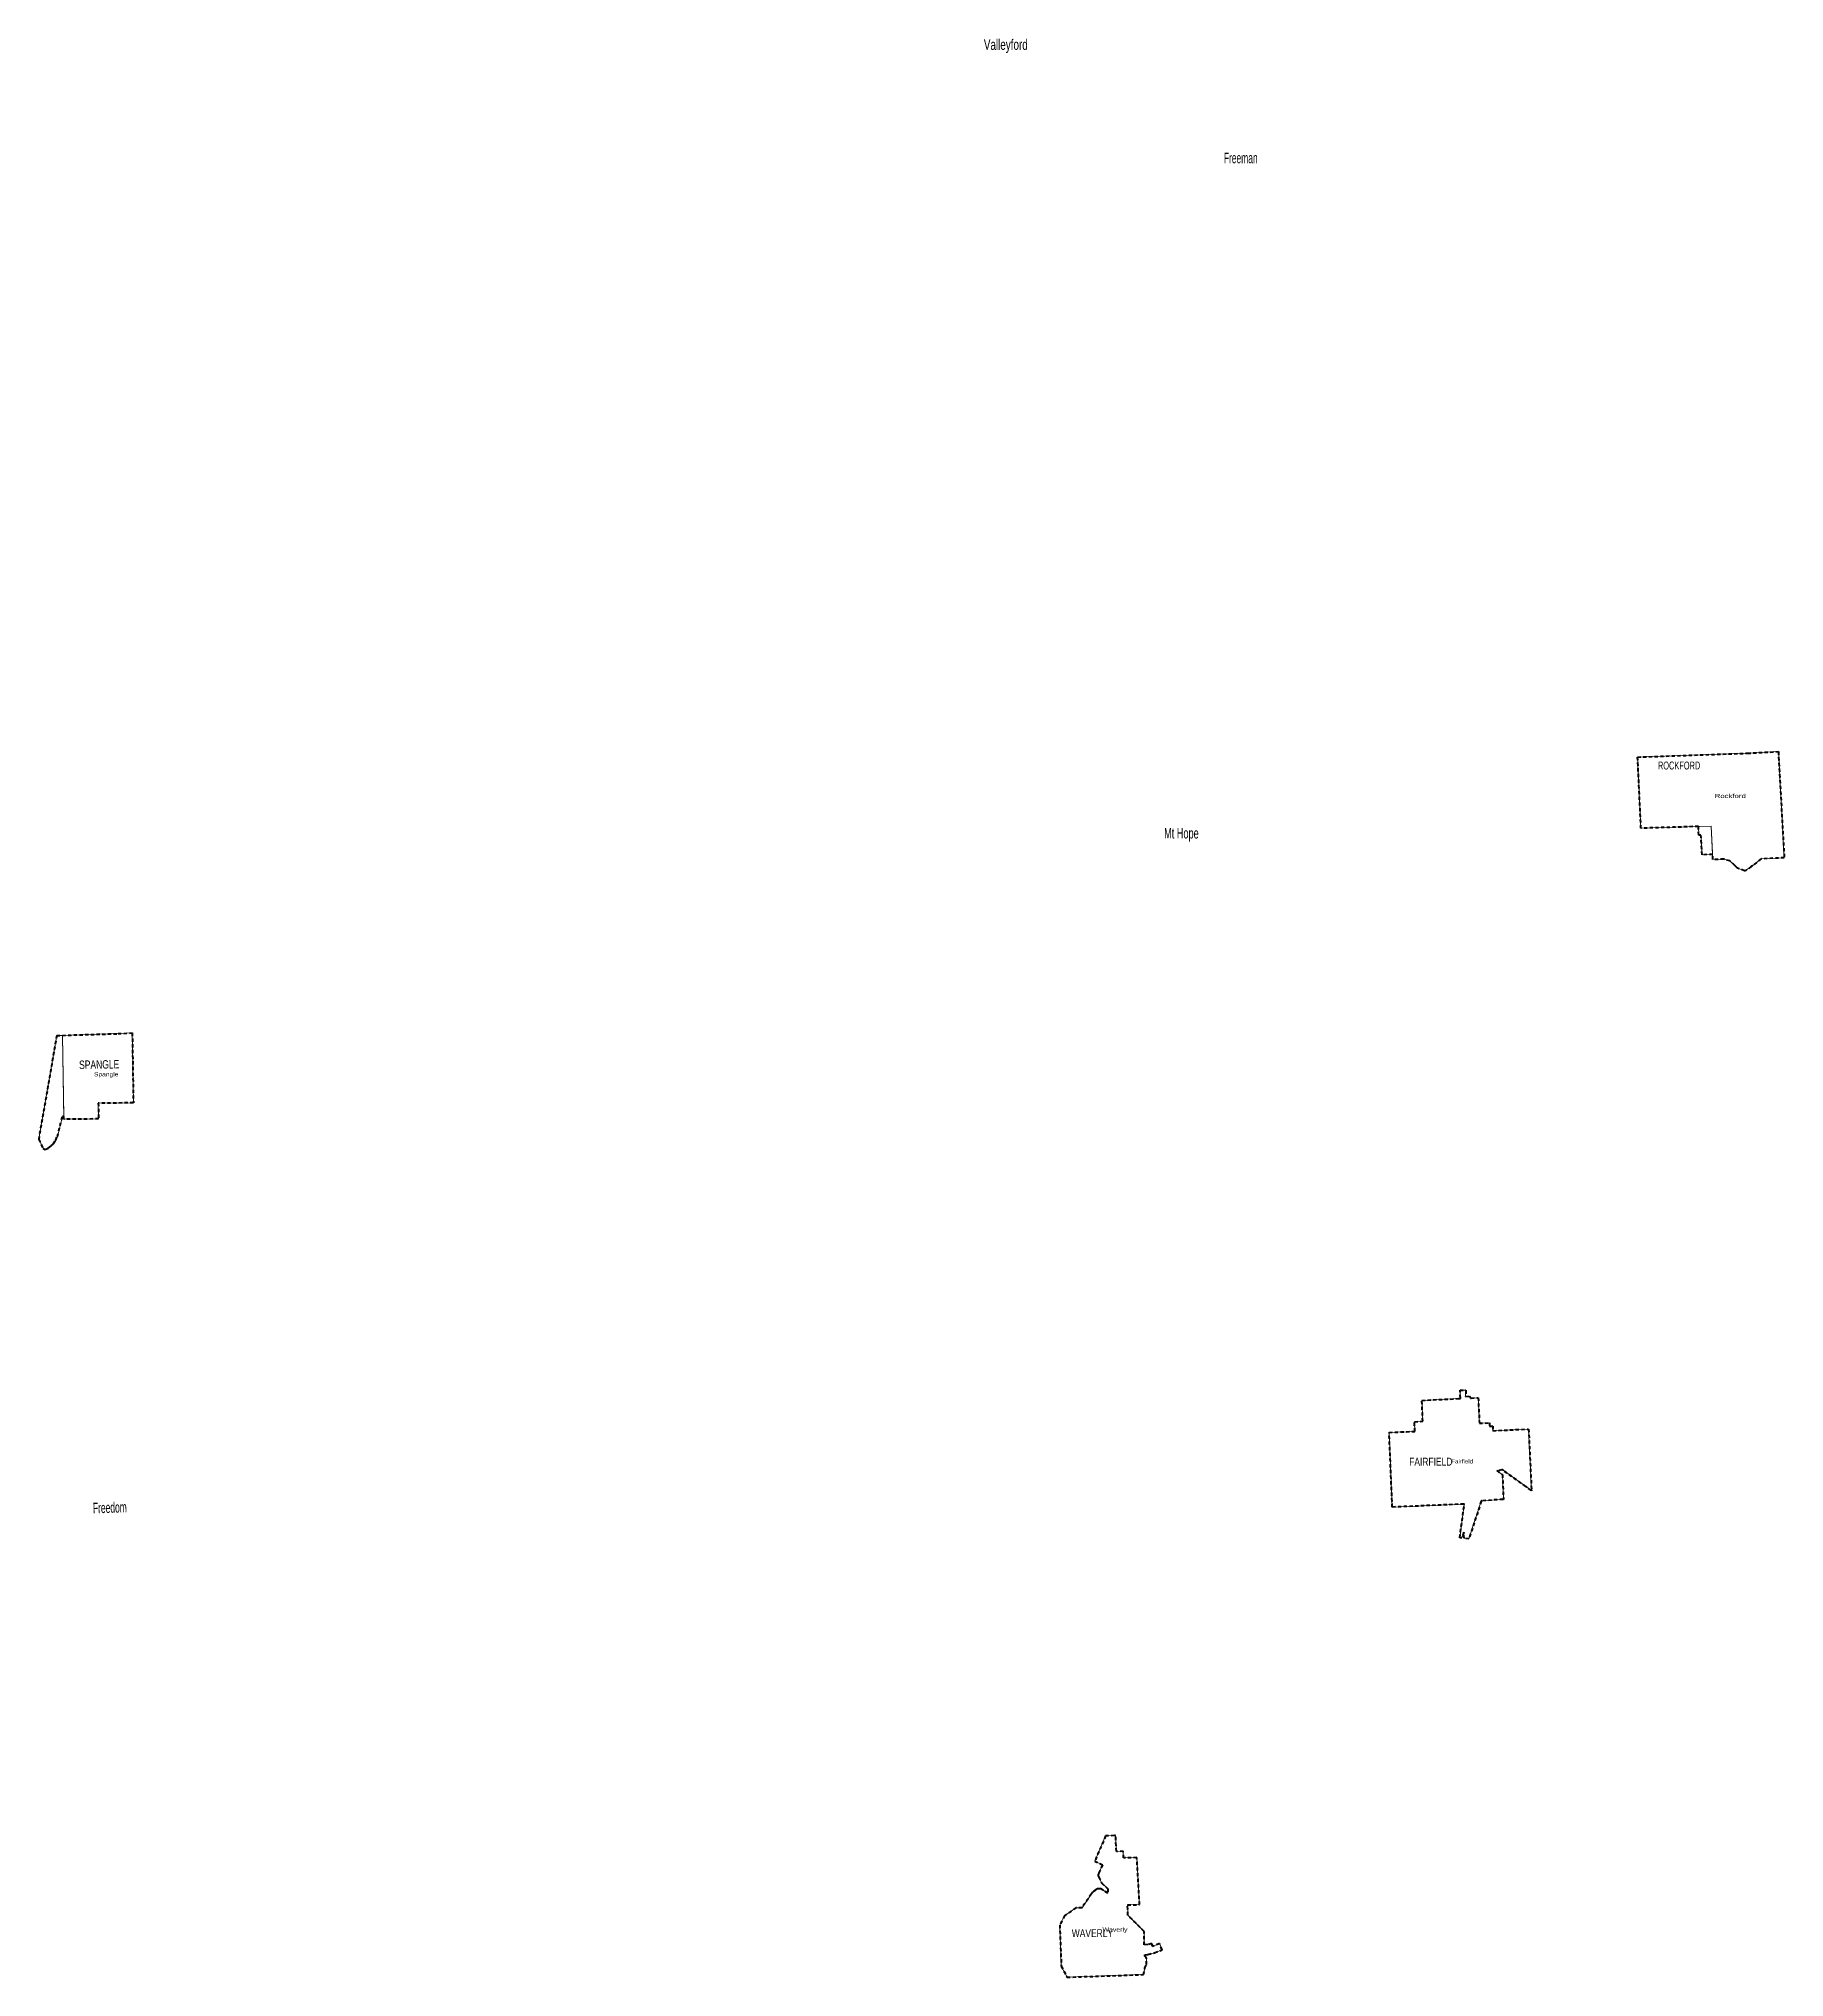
# Model space of a CAD drawing. Header units: feet. Extents: x -903180 to 1023491, y -707744 to 564635.
# Drawn here: x 898965 to 965246, y -41890 to 31723 of the extents above; entities that cross this region are included whole.
import ezdxf

# ---------------------------------------------------------------- set-up
doc = ezdxf.new("R2010")
doc.units = ezdxf.units.FT
doc.header["$LTSCALE"] = 80
doc.linetypes.add('SHORT_DASHED', pattern=[2.7, 1.5, -1.2])
doc.layers.add('13', color=7, linetype='SHORT_DASHED', lineweight=40)
doc.layers.add('58', color=7, linetype='Continuous', lineweight=13)
for name, color, linetype in [('14', 7, 'Continuous'), ('16', 7, 'Continuous'), ('36', 7, 'Continuous')]:
    doc.layers.add(name, color=color, linetype=linetype)

msp = doc.modelspace()

# ---------------------------------------------------------------- linework, layer by layer
at = {"layer": '13'}
for p, q in [((899648.39, -6127.8), (898964.99, -10051.65)), ((899912.38, -9203.78), (899864.13, -9203.49)), ((898964.99, -10051.65), (898971.02, -10070.83))]:
    msp.add_line(p, q, dxfattribs=at)
for points in [[(963756.41, 119.94), (963736.99, 128.15), (963471.03, 229.98), (963367.7, 334.16), (963180.75, 507.14), (962951.72, 564.89), (962537.86, 559.9), (962526.79, 747.79), (962126.97, 735.98), (962082.06, 1484.63), (962002.07, 1483.6), (961986.51, 1810.15), (959806.57, 1742.76), (959677.8, 4445.11), (963811.87, 4590.86), (963828.16, 4591.44), (963851.87, 4592.67), (965021.98, 4653.54), (965245.59, 622.18), (964367.57, 579.05), (964035.3, 316.93), (964014.32, 300.37), (963995.3, 287.07), (963776.99, 134.34)], [(953271.97, -25244.95), (953087.16, -25221), (953076.11, -24994.39), (953001.49, -25209.26), (952922.61, -25198.98), (953097.91, -23939.34), (953100.7, -23919.24), (953078.46, -23920.2), (950362.25, -24037.51), (950243.14, -21200.39), (951217.28, -21160.32), (951206.23, -20792.77), (951519.89, -20778.95), (951486.05, -19982.37), (952877.76, -19916.74), (952931.31, -19914.51), (952952.7, -19913.62), (952951.65, -19893.68), (952938.51, -19643.65), (952936.73, -19601.28), (953136.4, -19592.97), (953157.48, -19592.1), (953156.66, -19612.14), (953147.66, -19830.45), (953295.97, -19825.33), (953323.93, -19877.76), (953334.59, -19897.74), (953354.07, -19896.93), (953625.02, -19885.65), (953670.62, -20853.59), (954052.17, -20835.61), (954058.28, -20965.4), (954175.6, -20959.87), (954183.9, -21136.02), (955539.69, -21072.1), (955649.03, -23391.43), (955650.04, -23412.93), (955627.99, -23396.81), (955470.29, -23281.49), (955448.62, -23265.65), (955430.29, -23252.57), (954567.17, -22636.52), (954548.35, -22623.09), (954527.17, -22625.92), (954328.56, -22652.43), (954548.63, -22807.91), (954583.91, -23723.76), (954584.72, -23744.8), (954564.68, -23746.03), (953763.98, -23795.3), (953749.77, -23796.17), (953743.05, -23816.53)], [(937793.95, -41464.07), (938013.29, -41889.59), (940919.46, -41790.11), (940966.93, -41538.48), (941026.68, -41405.51), (941026.54, -41169.94), (940961.47, -41091.67), (940965.47, -41033.14), (941085.73, -41020.88), (941331.16, -40963.98), (941618.7, -40845.2), (941518.11, -40613.14), (941256.35, -40720.95), (941232.48, -40613.06), (941090.82, -40646.2), (940936.11, -40660.99), (940940.55, -40148.5), (940325.92, -39531.21), (940311.27, -39146.18), (940768.71, -39130.61), (940660.43, -37348.69), (940158.94, -37359.58), (940146.53, -37108.28), (939883.99, -37114.47), (939857.39, -36510.47), (939808.07, -36512.54), (939476.18, -36524.93), (939061.63, -37485.05), (939356.84, -37620.63), (939213.73, -37939.85), (939204.68, -37960.04), (939199.49, -37979.85), (939196.91, -37995.72), (939195.88, -38013.87), (939196.75, -38032.03), (939199.15, -38047.59), (939204.11, -38067.45), (939214.08, -38087.59), (939324.09, -38309.92), (939494.55, -38469.06), (939556.74, -38528.15), (939561.81, -38695.27), (939357.89, -38564.61), (939337.84, -38551.77), (939317.89, -38543.37), (939314.83, -38542.08), (939290.31, -38534.62), (939265.15, -38529.77), (939239.61, -38527.57), (939213.99, -38528.06), (939188.56, -38531.22), (939163.6, -38537.02), (939159.38, -38538.48), (939142.04, -38544.48), (939119.38, -38559.14), (939086.77, -38580.24), (939031.47, -38624.35), (938981.07, -38674.01), (938936.15, -38728.66), (938580.88, -39248.13), (938350.8, -39254.32), (937914.68, -39555.96), (937734.83, -39910.25)]]:
    msp.add_lwpolyline(points, close=True, dxfattribs=at)
for points in [[(899648.39, -6127.8), (901976.04, -6057.2), (902514.44, -6027.71), (902558.33, -8687.75), (901225.32, -8696.79), (901233.84, -9296.76), (899913.81, -9303.79), (899912.38, -9203.78)], [(899207.11, -10453.17), (899327.13, -10405.14), (899439.27, -10320.98), (899530.38, -10233.32), (899610.98, -10103.58), (899670.55, -9959.81), (899864.13, -9203.49)], [(898971.02, -10070.83), (899127.63, -10421.36), (899207.11, -10453.17)]]:
    msp.add_lwpolyline(points, dxfattribs=at)
at = {"layer": '58'}
for points in [[(963756.41, 119.94), (963736.99, 128.15), (963471.03, 229.98), (963367.7, 334.16), (963180.75, 507.14), (962951.72, 564.89), (962537.86, 559.9), (962471.12, 1821.24), (959806.57, 1742.76), (959677.8, 4445.11), (963811.87, 4590.86), (963828.16, 4591.44), (963851.87, 4592.67), (965021.98, 4653.54), (965245.59, 622.18), (964367.57, 579.05), (964035.3, 316.93), (964014.32, 300.37), (963995.3, 287.07), (963776.99, 134.34)], [(962471.12, 1821.24), (961986.51, 1810.15), (962002.07, 1483.6), (962082.06, 1484.63), (962126.97, 735.98), (962526.79, 747.79)], [(899864.13, -9203.49), (899670.55, -9959.81), (899610.98, -10103.58), (899530.38, -10233.32), (899439.27, -10320.98), (899327.13, -10405.14), (899207.11, -10453.17), (899127.63, -10421.36), (898964.99, -10051.65), (899648.39, -6127.8), (899868.45, -6121.13), (899912.38, -9203.78)], [(899868.45, -6121.13), (901976.04, -6057.2), (902514.44, -6027.71), (902558.33, -8687.75), (901225.32, -8696.79), (901233.84, -9296.76), (899913.81, -9303.79)], [(953271.97, -25244.95), (953087.16, -25221), (953076.11, -24994.39), (953001.49, -25209.26), (952922.61, -25198.98), (953097.91, -23939.34), (953100.7, -23919.24), (953078.46, -23920.2), (950362.25, -24037.51), (950243.14, -21200.39), (951217.28, -21160.32), (951206.23, -20792.77), (951519.89, -20778.95), (951486.05, -19982.37), (952877.76, -19916.74), (952931.31, -19914.51), (952952.7, -19913.62), (952951.65, -19893.68), (952938.51, -19643.65), (952936.73, -19601.28), (953136.4, -19592.97), (953157.48, -19592.1), (953156.66, -19612.14), (953147.66, -19830.45), (953295.97, -19825.33), (953323.93, -19877.76), (953334.59, -19897.74), (953354.07, -19896.93), (953625.02, -19885.65), (953670.62, -20853.59), (954052.17, -20835.61), (954058.28, -20965.4), (954175.6, -20959.87), (954183.9, -21136.02), (955539.69, -21072.1), (955649.03, -23391.43), (955650.04, -23412.93), (955627.99, -23396.81), (955470.29, -23281.49), (955448.62, -23265.65), (955430.29, -23252.57), (954567.17, -22636.52), (954548.35, -22623.09), (954527.17, -22625.92), (954328.56, -22652.43), (954548.63, -22807.91), (954583.91, -23723.76), (954584.72, -23744.8), (954564.68, -23746.03), (953763.98, -23795.3), (953749.77, -23796.17), (953743.05, -23816.53)], [(937793.95, -41464.07), (938013.29, -41889.59), (940919.46, -41790.11), (940966.93, -41538.48), (941026.68, -41405.51), (941026.54, -41169.94), (940961.47, -41091.67), (940965.47, -41033.14), (941085.73, -41020.88), (941331.16, -40963.98), (941618.7, -40845.2), (941518.11, -40613.14), (941256.35, -40720.95), (941232.48, -40613.06), (941090.82, -40646.2), (940936.11, -40660.99), (940940.55, -40148.5), (940325.92, -39531.21), (940311.27, -39146.18), (940768.71, -39130.61), (940660.43, -37348.69), (940158.94, -37359.58), (940146.53, -37108.28), (939883.99, -37114.47), (939857.39, -36510.47), (939808.07, -36512.54), (939476.18, -36524.93), (939061.63, -37485.05), (939356.84, -37620.63), (939213.73, -37939.85), (939204.68, -37960.04), (939199.49, -37979.85), (939196.91, -37995.72), (939195.88, -38013.87), (939196.75, -38032.03), (939199.15, -38047.59), (939204.11, -38067.45), (939214.08, -38087.59), (939324.09, -38309.92), (939494.55, -38469.06), (939556.74, -38528.15), (939561.81, -38695.27), (939357.89, -38564.61), (939337.84, -38551.77), (939317.89, -38543.37), (939314.83, -38542.08), (939290.31, -38534.62), (939265.15, -38529.77), (939239.61, -38527.57), (939213.99, -38528.06), (939188.56, -38531.22), (939163.6, -38537.02), (939159.38, -38538.48), (939142.04, -38544.48), (939119.38, -38559.14), (939086.77, -38580.24), (939031.47, -38624.35), (938981.07, -38674.01), (938936.15, -38728.66), (938580.88, -39248.13), (938350.8, -39254.32), (937914.68, -39555.96), (937734.83, -39910.25)]]:
    msp.add_lwpolyline(points, close=True, dxfattribs=at)

# ---------------------------------------------------------------- texts
at = {"layer": '14'}
for s, width, p in [('ROCKFORD', 0.7, (960450.22, 3975.25)), ('FAIRFIELD', 0.8, (951004.59, -22462.53)), ('WAVERLY', 0.8, (938191.37, -40364.66))]:
    msp.add_text(s, height=300, dxfattribs=dict(at, width=width)).set_placement(p)
at = {"layer": '14', "width": 0.75}
msp.add_text('SPANGLE', height=322.1, rotation=1, dxfattribs=at).set_placement((900498.66, -7402.82))
at = {"layer": '16'}
for s, width, p in [('Valleyford', 0.7, (934853.8, 31302.14)), ('Freeman', 0.6, (943965.07, 26995.95)), ('Mt Hope', 0.65, (941697.3, 1353.97))]:
    msp.add_text(s, height=400, dxfattribs=dict(at, width=width)).set_placement(p)
at = {"layer": '16', "width": 0.6}
msp.add_text('Freedom', height=400, rotation=1.892, dxfattribs=at).set_placement((901028.37, -24274.9))
at = {"layer": '36'}
for s, width, p in [('Rockford', 1.4, (962606.09, 2891.73)), ('Spangle', 1.2, (901062.3, -7679.14)), ('Fairfield', 1.1, (952604.83, -22379.03)), ('Waverly', 1.25, (939356.89, -40158.34))]:
    msp.add_text(s, height=157.5, dxfattribs=dict(at, width=width)).set_placement(p)

doc.saveas('drawing.dxf')
